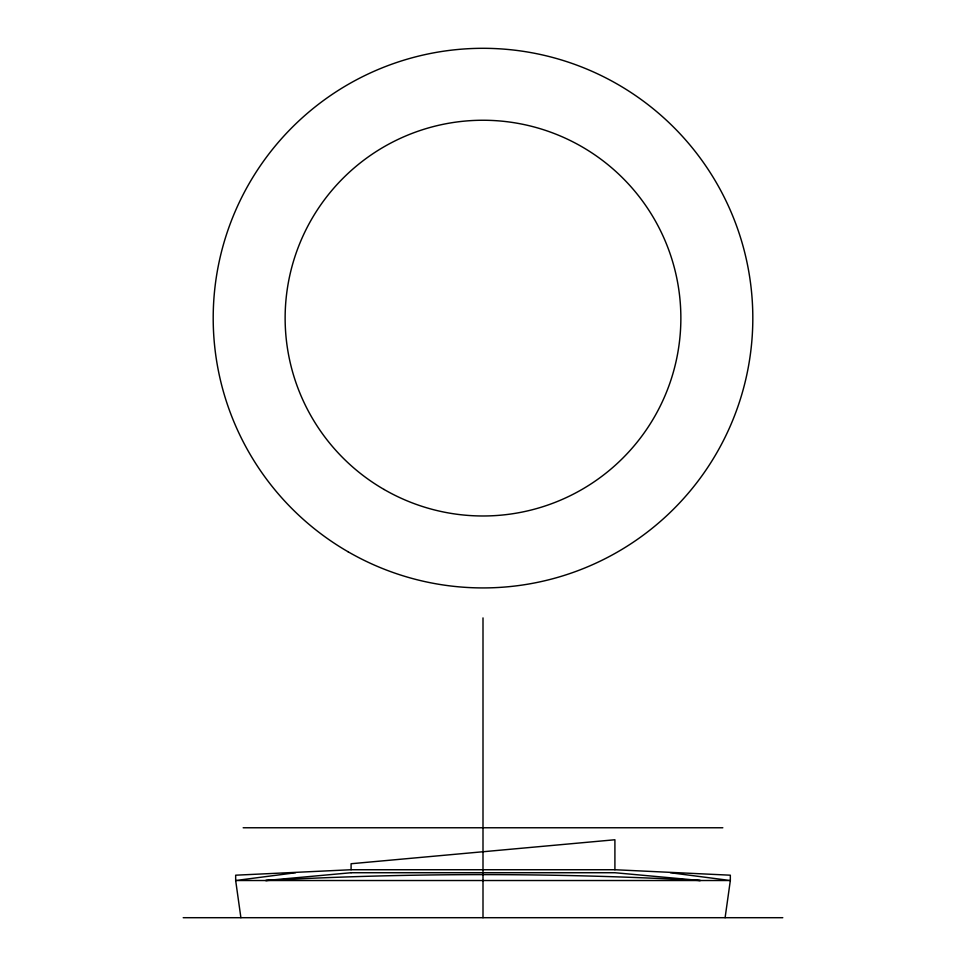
<?xml version="1.0" encoding="UTF-8"?>
<svg xmlns="http://www.w3.org/2000/svg" width="966" height="966" viewBox="0 0 966 966"><rect width="100%" height="100%" fill="white"/><g stroke="black" fill="none" stroke-linecap="round" stroke-linejoin="round"><path stroke-width="1.45" d="M725.104 917.7L730.332 880.521L730.332 875.196L614.907 869.738L351.093 869.738L235.668 875.196L235.668 880.521L240.896 917.7M295.632 872.733L235.668 880.521L730.332 880.521L670.368 872.733M243.166 827.765L722.834 827.765M183.202 917.7L782.798 917.7M614.907 869.738L614.907 839.756L351.093 863.737L351.093 869.738M483 617.902L483 917.7M351.093 872.733L265.65 880.521A4007.982 4007.982 0 0 1 700.35 880.521L614.907 872.733L351.093 872.733M348.098 551.779A269.816 269.816 0 0 0 752.816 318.116A269.816 269.816 0 0 0 348.098 84.453A269.816 269.816 0 0 0 348.098 551.779M384.07 489.472A197.861 197.861 0 0 0 680.861 318.116A197.861 197.861 0 0 0 384.07 146.76A197.861 197.861 0 0 0 384.07 489.472"/></g></svg>
